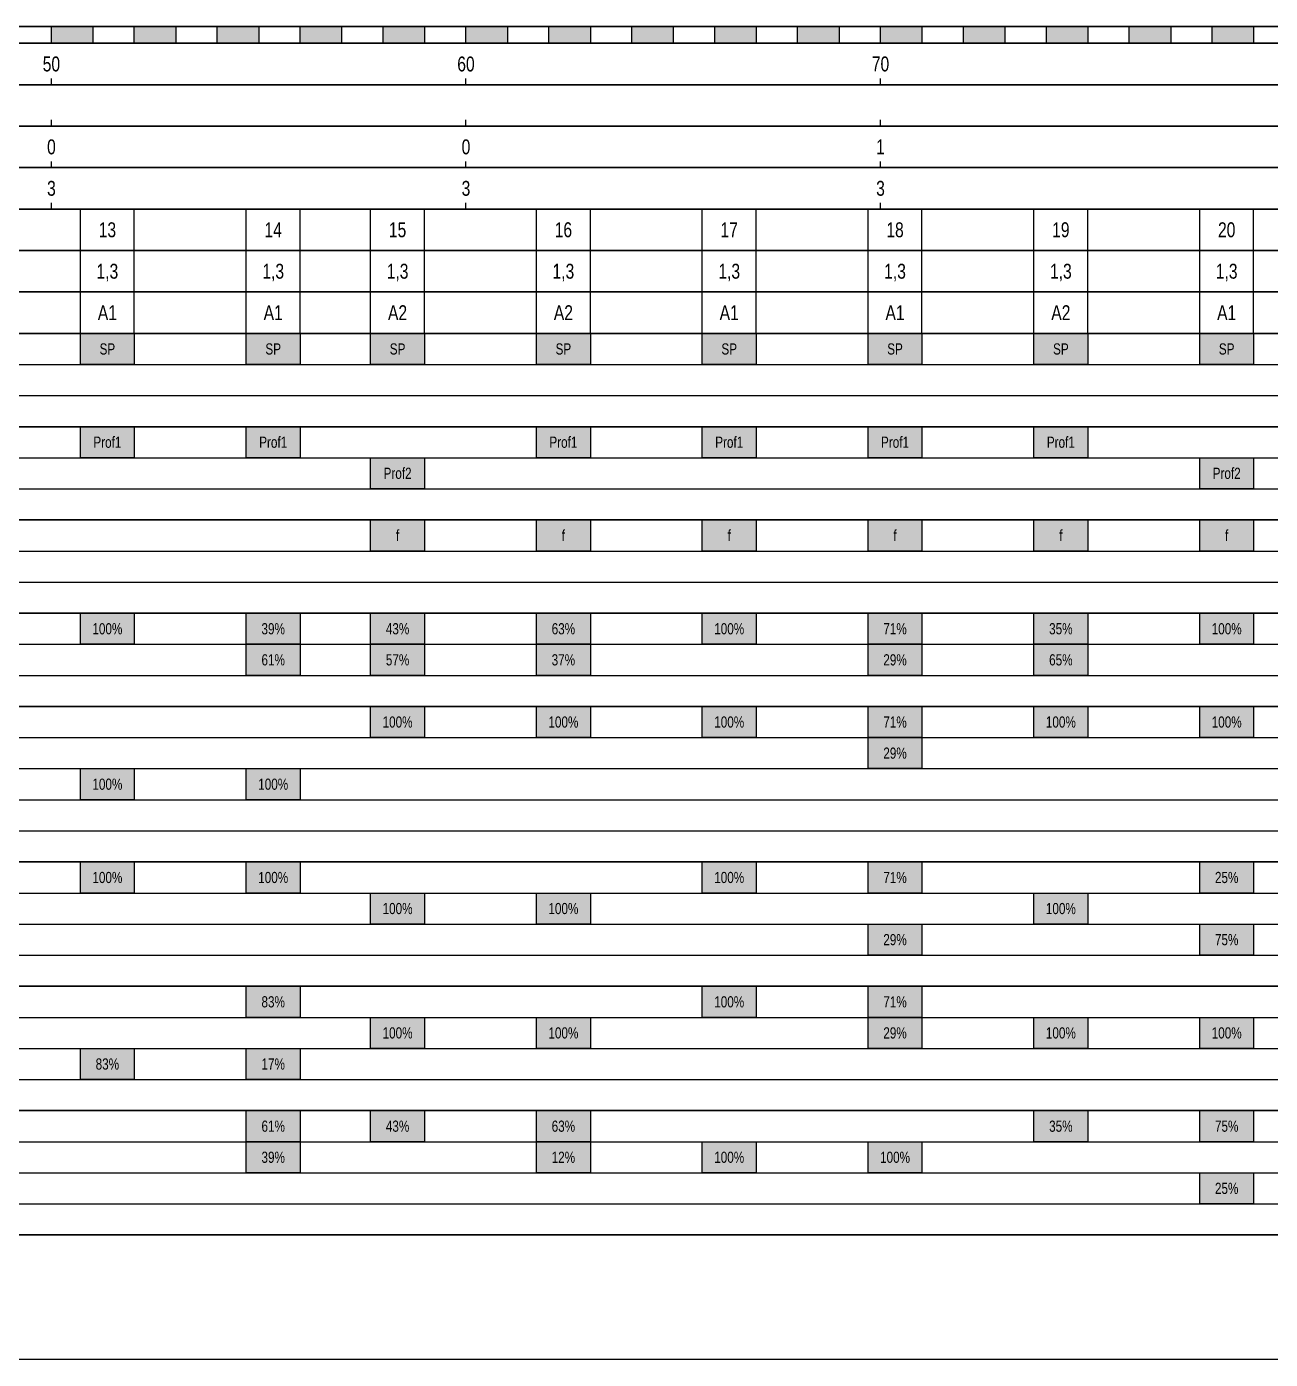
# Model space of a CAD drawing. Extents: x -11 to 111, y -32 to 0.
# Drawn here: x 49.4 to 79.4, y -32.15 to 0 of the extents above; entities that cross this region are included whole.
import ezdxf
from ezdxf.enums import TextEntityAlignment as Align

# ---------------------------------------------------------------- set-up
doc = ezdxf.new("R2010")
doc.units = 0
for name, color, linetype in [('ausbruchsverhalten', 7, 'Continuous'), ('bergwasserverhaeltnis', 7, 'Continuous'), ('festigkeit', 7, 'Continuous'), ('gebirge', 7, 'Continuous'), ('gebirgsart', 7, 'Continuous'), ('grid', 7, 'Continuous'), ('laenge', 7, 'Continuous'), ('lineal', 7, 'Continuous'), ('loesemethode', 7, 'Continuous'), ('neigung', 7, 'Continuous'), ('nummer', 7, 'Continuous'), ('profilmasshaltigkeit', 7, 'Continuous'), ('richtung', 7, 'Continuous'), ('tunnelmeter', 7, 'Continuous'), ('ueberlagerung', 7, 'Continuous'), ('verbandsfestigkeit', 7, 'Continuous'), ('verwitterung', 7, 'Continuous'), ('zerlegung', 7, 'Continuous')]:
    doc.layers.add(name, color=color, linetype=linetype)
doc.styles.add('Arial', font='arial.ttf', dxfattribs={"width": 0.75})

msp = doc.modelspace()

# ---------------------------------------------------------------- hatches: boundary and pattern name
at = {"layer": 'bergwasserverhaeltnis'}
for points in [[(57.7, -11.9), (59, -11.9), (59, -12.65), (57.7, -12.65)], [(61.7, -11.9), (63, -11.9), (63, -12.65), (61.7, -12.65)], [(65.7, -11.9), (67, -11.9), (67, -12.65), (65.7, -12.65)], [(69.7, -11.9), (71, -11.9), (71, -12.65), (69.7, -12.65)], [(73.7, -11.9), (75, -11.9), (75, -12.65), (73.7, -12.65)], [(77.7, -11.9), (79, -11.9), (79, -12.65), (77.7, -12.65)]]:
    msp.add_hatch(color=5, dxfattribs=at).paths.add_polyline_path(points)
at = {"layer": 'festigkeit'}
for points in [[(57.7, -16.4), (59, -16.4), (59, -17.15), (57.7, -17.15)], [(61.7, -16.4), (63, -16.4), (63, -17.15), (61.7, -17.15)], [(65.7, -16.4), (67, -16.4), (67, -17.15), (65.7, -17.15)], [(69.7, -16.4), (71, -16.4), (71, -17.15), (69.7, -17.15)], [(73.7, -16.4), (75, -16.4), (75, -17.15), (73.7, -17.15)], [(77.7, -16.4), (79, -16.4), (79, -17.15), (77.7, -17.15)], [(69.7, -17.15), (71, -17.15), (71, -17.9), (69.7, -17.9)], [(50.7, -17.9), (52, -17.9), (52, -18.65), (50.7, -18.65)], [(54.7, -17.9), (56, -17.9), (56, -18.65), (54.7, -18.65)]]:
    msp.add_hatch(color=4, dxfattribs=at).paths.add_polyline_path(points)
at = {"layer": 'gebirgsart'}
for points in [[(50.7, -14.15), (52, -14.15), (52, -14.9), (50.7, -14.9)], [(54.7, -14.15), (56, -14.15), (56, -14.9), (54.7, -14.9)], [(57.7, -14.15), (59, -14.15), (59, -14.9), (57.7, -14.9)], [(61.7, -14.15), (63, -14.15), (63, -14.9), (61.7, -14.9)], [(65.7, -14.15), (67, -14.15), (67, -14.9), (65.7, -14.9)], [(69.7, -14.15), (71, -14.15), (71, -14.9), (69.7, -14.9)], [(73.7, -14.15), (75, -14.15), (75, -14.9), (73.7, -14.9)], [(77.7, -14.15), (79, -14.15), (79, -14.9), (77.7, -14.9)], [(54.7, -14.9), (56, -14.9), (56, -15.65), (54.7, -15.65)], [(57.7, -14.9), (59, -14.9), (59, -15.65), (57.7, -15.65)], [(61.7, -14.9), (63, -14.9), (63, -15.65), (61.7, -15.65)], [(69.7, -14.9), (71, -14.9), (71, -15.65), (69.7, -15.65)], [(73.7, -14.9), (75, -14.9), (75, -15.65), (73.7, -15.65)]]:
    msp.add_hatch(color=28, dxfattribs=at).paths.add_polyline_path(points)
at = {"layer": 'lineal'}
for points in [[(50, 0), (51, 0), (51, -0.4), (50, -0.4)], [(52, 0), (53, 0), (53, -0.4), (52, -0.4)], [(54, 0), (55, 0), (55, -0.4), (54, -0.4)], [(56, 0), (57, 0), (57, -0.4), (56, -0.4)], [(58, 0), (59, 0), (59, -0.4), (58, -0.4)], [(60, 0), (61, 0), (61, -0.4), (60, -0.4)], [(62, 0), (63, 0), (63, -0.4), (62, -0.4)], [(64, 0), (65, 0), (65, -0.4), (64, -0.4)], [(66, 0), (67, 0), (67, -0.4), (66, -0.4)], [(68, 0), (69, 0), (69, -0.4), (68, -0.4)], [(70, 0), (71, 0), (71, -0.4), (70, -0.4)], [(72, 0), (73, 0), (73, -0.4), (72, -0.4)], [(74, 0), (75, 0), (75, -0.4), (74, -0.4)], [(76, 0), (77, 0), (77, -0.4), (76, -0.4)], [(78, 0), (79, 0), (79, -0.4), (78, -0.4)]]:
    msp.add_hatch(color=7, dxfattribs=at).paths.add_polyline_path(points)
at = {"layer": 'loesemethode'}
for points in [[(50.7, -7.4), (52, -7.4), (52, -8.15), (50.7, -8.15)], [(54.7, -7.4), (56, -7.4), (56, -8.15), (54.7, -8.15)], [(57.7, -7.4), (59, -7.4), (59, -8.15), (57.7, -8.15)], [(61.7, -7.4), (63, -7.4), (63, -8.15), (61.7, -8.15)], [(65.7, -7.4), (67, -7.4), (67, -8.15), (65.7, -8.15)], [(69.7, -7.4), (71, -7.4), (71, -8.15), (69.7, -8.15)], [(73.7, -7.4), (75, -7.4), (75, -8.15), (73.7, -8.15)], [(77.7, -7.4), (79, -7.4), (79, -8.15), (77.7, -8.15)]]:
    msp.add_hatch(color=42, dxfattribs=at).paths.add_polyline_path(points)
at = {"layer": 'profilmasshaltigkeit'}
for points in [[(50.7, -9.65), (52, -9.65), (52, -10.4), (50.7, -10.4)], [(54.7, -9.65), (56, -9.65), (56, -10.4), (54.7, -10.4)], [(61.7, -9.65), (63, -9.65), (63, -10.4), (61.7, -10.4)], [(65.7, -9.65), (67, -9.65), (67, -10.4), (65.7, -10.4)], [(69.7, -9.65), (71, -9.65), (71, -10.4), (69.7, -10.4)], [(73.7, -9.65), (75, -9.65), (75, -10.4), (73.7, -10.4)], [(57.7, -10.4), (59, -10.4), (59, -11.15), (57.7, -11.15)], [(77.7, -10.4), (79, -10.4), (79, -11.15), (77.7, -11.15)]]:
    msp.add_hatch(color=3, dxfattribs=at).paths.add_polyline_path(points)
at = {"layer": 'verbandsfestigkeit'}
for points in [[(54.7, -26.15), (56, -26.15), (56, -26.9), (54.7, -26.9)], [(57.7, -26.15), (59, -26.15), (59, -26.9), (57.7, -26.9)], [(61.7, -26.15), (63, -26.15), (63, -26.9), (61.7, -26.9)], [(73.7, -26.15), (75, -26.15), (75, -26.9), (73.7, -26.9)], [(77.7, -26.15), (79, -26.15), (79, -26.9), (77.7, -26.9)], [(54.7, -26.9), (56, -26.9), (56, -27.65), (54.7, -27.65)], [(61.7, -26.9), (63, -26.9), (63, -27.65), (61.7, -27.65)], [(65.7, -26.9), (67, -26.9), (67, -27.65), (65.7, -27.65)], [(69.7, -26.9), (71, -26.9), (71, -27.65), (69.7, -27.65)], [(77.7, -27.65), (79, -27.65), (79, -28.4), (77.7, -28.4)]]:
    msp.add_hatch(color=105, dxfattribs=at).paths.add_polyline_path(points)
at = {"layer": 'verwitterung'}
for points in [[(50.7, -20.15), (52, -20.15), (52, -20.9), (50.7, -20.9)], [(54.7, -20.15), (56, -20.15), (56, -20.9), (54.7, -20.9)], [(65.7, -20.15), (67, -20.15), (67, -20.9), (65.7, -20.9)], [(69.7, -20.15), (71, -20.15), (71, -20.9), (69.7, -20.9)], [(77.7, -20.15), (79, -20.15), (79, -20.9), (77.7, -20.9)], [(57.7, -20.9), (59, -20.9), (59, -21.65), (57.7, -21.65)], [(61.7, -20.9), (63, -20.9), (63, -21.65), (61.7, -21.65)], [(73.7, -20.9), (75, -20.9), (75, -21.65), (73.7, -21.65)], [(69.7, -21.65), (71, -21.65), (71, -22.4), (69.7, -22.4)], [(77.7, -21.65), (79, -21.65), (79, -22.4), (77.7, -22.4)]]:
    msp.add_hatch(color=2, dxfattribs=at).paths.add_polyline_path(points)
at = {"layer": 'zerlegung'}
for points in [[(54.7, -23.15), (56, -23.15), (56, -23.9), (54.7, -23.9)], [(65.7, -23.15), (67, -23.15), (67, -23.9), (65.7, -23.9)], [(69.7, -23.15), (71, -23.15), (71, -23.9), (69.7, -23.9)], [(57.7, -23.9), (59, -23.9), (59, -24.65), (57.7, -24.65)], [(61.7, -23.9), (63, -23.9), (63, -24.65), (61.7, -24.65)], [(69.7, -23.9), (71, -23.9), (71, -24.65), (69.7, -24.65)], [(73.7, -23.9), (75, -23.9), (75, -24.65), (73.7, -24.65)], [(77.7, -23.9), (79, -23.9), (79, -24.65), (77.7, -24.65)], [(50.7, -24.65), (52, -24.65), (52, -25.4), (50.7, -25.4)], [(54.7, -24.65), (56, -24.65), (56, -25.4), (54.7, -25.4)]]:
    msp.add_hatch(color=251, dxfattribs=at).paths.add_polyline_path(points)

# ---------------------------------------------------------------- linework, layer by layer
at = {"layer": 'ausbruchsverhalten'}
for p, q in [((50.7, -7.4), (50.7, -6.4)), ((52, -7.4), (52, -6.4)), ((54.7, -7.4), (54.7, -6.4)), ((56, -7.4), (56, -6.4)), ((57.7, -7.4), (57.7, -6.4)), ((59, -7.4), (59, -6.4)), ((61.7, -7.4), (61.7, -6.4)), ((63, -7.4), (63, -6.4)), ((65.7, -7.4), (65.7, -6.4)), ((67, -7.4), (67, -6.4)), ((69.7, -7.4), (69.7, -6.4)), ((71, -7.4), (71, -6.4)), ((73.7, -7.4), (73.7, -6.4)), ((75, -7.4), (75, -6.4)), ((77.7, -7.4), (77.7, -6.4)), ((79, -7.4), (79, -6.4))]:
    msp.add_line(p, q, dxfattribs=at)
at = {"layer": 'ausbruchsverhalten', "color": 7, "lineweight": 30}
msp.add_lwpolyline([(0, -6.4), (100, -6.4), (100, -7.4), (0, -7.4)], close=True, dxfattribs=at)
at = {"layer": 'bergwasserverhaeltnis'}
for p, q in [((0, -12.65), (100, -12.65)), ((0, -13.4), (100, -13.4)), ((0, -14.15), (100, -14.15))]:
    msp.add_line(p, q, dxfattribs=at)
at = {"layer": 'bergwasserverhaeltnis', "color": 7, "lineweight": 30}
msp.add_lwpolyline([(0, -11.9), (100, -11.9), (100, -14.15), (0, -14.15)], close=True, dxfattribs=at)
at = {"layer": 'bergwasserverhaeltnis', "color": 7}
for points in [[(57.7, -11.9), (59, -11.9), (59, -12.65), (57.7, -12.65)], [(61.7, -11.9), (63, -11.9), (63, -12.65), (61.7, -12.65)], [(65.7, -11.9), (67, -11.9), (67, -12.65), (65.7, -12.65)], [(69.7, -11.9), (71, -11.9), (71, -12.65), (69.7, -12.65)], [(73.7, -11.9), (75, -11.9), (75, -12.65), (73.7, -12.65)], [(77.7, -11.9), (79, -11.9), (79, -12.65), (77.7, -12.65)]]:
    msp.add_lwpolyline(points, close=True, dxfattribs=at)
at = {"layer": 'festigkeit'}
for p, q in [((0, -17.15), (100, -17.15)), ((0, -17.9), (100, -17.9)), ((0, -18.65), (100, -18.65)), ((0, -19.4), (100, -19.4)), ((0, -20.15), (100, -20.15))]:
    msp.add_line(p, q, dxfattribs=at)
at = {"layer": 'festigkeit', "color": 7, "lineweight": 30}
msp.add_lwpolyline([(0, -16.4), (100, -16.4), (100, -20.15), (0, -20.15)], close=True, dxfattribs=at)
at = {"layer": 'festigkeit', "color": 7}
for points in [[(57.7, -16.4), (59, -16.4), (59, -17.15), (57.7, -17.15)], [(61.7, -16.4), (63, -16.4), (63, -17.15), (61.7, -17.15)], [(65.7, -16.4), (67, -16.4), (67, -17.15), (65.7, -17.15)], [(69.7, -16.4), (71, -16.4), (71, -17.15), (69.7, -17.15)], [(73.7, -16.4), (75, -16.4), (75, -17.15), (73.7, -17.15)], [(77.7, -16.4), (79, -16.4), (79, -17.15), (77.7, -17.15)], [(69.7, -17.15), (71, -17.15), (71, -17.9), (69.7, -17.9)], [(50.7, -17.9), (52, -17.9), (52, -18.65), (50.7, -18.65)], [(54.7, -17.9), (56, -17.9), (56, -18.65), (54.7, -18.65)]]:
    msp.add_lwpolyline(points, close=True, dxfattribs=at)
at = {"layer": 'gebirge', "color": 7, "lineweight": 30}
msp.add_lwpolyline([(0, -29.15), (100, -29.15), (100, -32.15), (0, -32.15)], close=True, dxfattribs=at)
at = {"layer": 'gebirgsart'}
for p, q in [((0, -14.9), (100, -14.9)), ((0, -15.65), (100, -15.65)), ((0, -16.4), (100, -16.4))]:
    msp.add_line(p, q, dxfattribs=at)
at = {"layer": 'gebirgsart', "color": 7, "lineweight": 30}
msp.add_lwpolyline([(0, -14.15), (100, -14.15), (100, -16.4), (0, -16.4)], close=True, dxfattribs=at)
at = {"layer": 'gebirgsart', "color": 7}
for points in [[(50.7, -14.15), (52, -14.15), (52, -14.9), (50.7, -14.9)], [(54.7, -14.15), (56, -14.15), (56, -14.9), (54.7, -14.9)], [(57.7, -14.15), (59, -14.15), (59, -14.9), (57.7, -14.9)], [(61.7, -14.15), (63, -14.15), (63, -14.9), (61.7, -14.9)], [(65.7, -14.15), (67, -14.15), (67, -14.9), (65.7, -14.9)], [(69.7, -14.15), (71, -14.15), (71, -14.9), (69.7, -14.9)], [(73.7, -14.15), (75, -14.15), (75, -14.9), (73.7, -14.9)], [(77.7, -14.15), (79, -14.15), (79, -14.9), (77.7, -14.9)], [(54.7, -14.9), (56, -14.9), (56, -15.65), (54.7, -15.65)], [(57.7, -14.9), (59, -14.9), (59, -15.65), (57.7, -15.65)], [(61.7, -14.9), (63, -14.9), (63, -15.65), (61.7, -15.65)], [(69.7, -14.9), (71, -14.9), (71, -15.65), (69.7, -15.65)], [(73.7, -14.9), (75, -14.9), (75, -15.65), (73.7, -15.65)]]:
    msp.add_lwpolyline(points, close=True, dxfattribs=at)
at = {"layer": 'grid', "color": 7, "lineweight": 30}
msp.add_lwpolyline([(0, 0), (100, 0), (100, 0), (0, 0)], close=True, dxfattribs=at)
at = {"layer": 'laenge'}
for p, q in [((50.7, -6.4), (50.7, -5.4)), ((52, -6.4), (52, -5.4)), ((54.7, -6.4), (54.7, -5.4)), ((56, -6.4), (56, -5.4)), ((57.7, -6.4), (57.7, -5.4)), ((59, -6.4), (59, -5.4)), ((61.7, -6.4), (61.7, -5.4)), ((63, -6.4), (63, -5.4)), ((65.7, -6.4), (65.7, -5.4)), ((67, -6.4), (67, -5.4)), ((69.7, -6.4), (69.7, -5.4)), ((71, -6.4), (71, -5.4)), ((73.7, -6.4), (73.7, -5.4)), ((75, -6.4), (75, -5.4)), ((77.7, -6.4), (77.7, -5.4)), ((79, -6.4), (79, -5.4))]:
    msp.add_line(p, q, dxfattribs=at)
at = {"layer": 'laenge', "color": 7, "lineweight": 30}
msp.add_lwpolyline([(0, -5.4), (100, -5.4), (100, -6.4), (0, -6.4)], close=True, dxfattribs=at)
at = {"layer": 'lineal', "color": 7, "lineweight": 30}
msp.add_lwpolyline([(0, 0), (100, 0), (100, -0.4), (0, -0.4)], close=True, dxfattribs=at)
at = {"layer": 'lineal', "color": 7}
for points in [[(50, 0), (51, 0), (51, -0.4), (50, -0.4)], [(52, 0), (53, 0), (53, -0.4), (52, -0.4)], [(54, 0), (55, 0), (55, -0.4), (54, -0.4)], [(56, 0), (57, 0), (57, -0.4), (56, -0.4)], [(58, 0), (59, 0), (59, -0.4), (58, -0.4)], [(60, 0), (61, 0), (61, -0.4), (60, -0.4)], [(62, 0), (63, 0), (63, -0.4), (62, -0.4)], [(64, 0), (65, 0), (65, -0.4), (64, -0.4)], [(66, 0), (67, 0), (67, -0.4), (66, -0.4)], [(68, 0), (69, 0), (69, -0.4), (68, -0.4)], [(70, 0), (71, 0), (71, -0.4), (70, -0.4)], [(72, 0), (73, 0), (73, -0.4), (72, -0.4)], [(74, 0), (75, 0), (75, -0.4), (74, -0.4)], [(76, 0), (77, 0), (77, -0.4), (76, -0.4)], [(78, 0), (79, 0), (79, -0.4), (78, -0.4)]]:
    msp.add_lwpolyline(points, close=True, dxfattribs=at)
at = {"layer": 'loesemethode'}
for p, q in [((0, -8.15), (100, -8.15)), ((0, -8.9), (100, -8.9)), ((0, -9.65), (100, -9.65))]:
    msp.add_line(p, q, dxfattribs=at)
at = {"layer": 'loesemethode', "color": 7, "lineweight": 30}
msp.add_lwpolyline([(0, -7.4), (100, -7.4), (100, -9.65), (0, -9.65)], close=True, dxfattribs=at)
at = {"layer": 'loesemethode', "color": 7}
for points in [[(50.7, -7.4), (52, -7.4), (52, -8.15), (50.7, -8.15)], [(54.7, -7.4), (56, -7.4), (56, -8.15), (54.7, -8.15)], [(57.7, -7.4), (59, -7.4), (59, -8.15), (57.7, -8.15)], [(61.7, -7.4), (63, -7.4), (63, -8.15), (61.7, -8.15)], [(65.7, -7.4), (67, -7.4), (67, -8.15), (65.7, -8.15)], [(69.7, -7.4), (71, -7.4), (71, -8.15), (69.7, -8.15)], [(73.7, -7.4), (75, -7.4), (75, -8.15), (73.7, -8.15)], [(77.7, -7.4), (79, -7.4), (79, -8.15), (77.7, -8.15)]]:
    msp.add_lwpolyline(points, close=True, dxfattribs=at)
at = {"layer": 'neigung'}
for p, q in [((50, -4.4), (50, -4.25)), ((60, -4.4), (60, -4.25)), ((70, -4.4), (70, -4.25))]:
    msp.add_line(p, q, dxfattribs=at)
at = {"layer": 'neigung', "color": 7, "lineweight": 30}
msp.add_lwpolyline([(0, -3.4), (100, -3.4), (100, -4.4), (0, -4.4)], close=True, dxfattribs=at)
at = {"layer": 'nummer'}
for p, q in [((50.7, -5.4), (50.7, -4.4)), ((52, -5.4), (52, -4.4)), ((54.7, -5.4), (54.7, -4.4)), ((56, -5.4), (56, -4.4)), ((57.7, -5.4), (57.7, -4.4)), ((59, -5.4), (59, -4.4)), ((61.7, -5.4), (61.7, -4.4)), ((63, -5.4), (63, -4.4)), ((65.7, -5.4), (65.7, -4.4)), ((67, -5.4), (67, -4.4)), ((69.7, -5.4), (69.7, -4.4)), ((71, -5.4), (71, -4.4)), ((73.7, -5.4), (73.7, -4.4)), ((75, -5.4), (75, -4.4)), ((77.7, -5.4), (77.7, -4.4)), ((79, -5.4), (79, -4.4))]:
    msp.add_line(p, q, dxfattribs=at)
at = {"layer": 'nummer', "color": 7, "lineweight": 30}
msp.add_lwpolyline([(0, -4.4), (100, -4.4), (100, -5.4), (0, -5.4)], close=True, dxfattribs=at)
at = {"layer": 'profilmasshaltigkeit'}
for p, q in [((0, -10.4), (100, -10.4)), ((0, -11.15), (100, -11.15)), ((0, -11.9), (100, -11.9))]:
    msp.add_line(p, q, dxfattribs=at)
at = {"layer": 'profilmasshaltigkeit', "color": 7, "lineweight": 30}
msp.add_lwpolyline([(0, -9.65), (100, -9.65), (100, -11.9), (0, -11.9)], close=True, dxfattribs=at)
at = {"layer": 'profilmasshaltigkeit', "color": 7}
for points in [[(50.7, -9.65), (52, -9.65), (52, -10.4), (50.7, -10.4)], [(54.7, -9.65), (56, -9.65), (56, -10.4), (54.7, -10.4)], [(61.7, -9.65), (63, -9.65), (63, -10.4), (61.7, -10.4)], [(65.7, -9.65), (67, -9.65), (67, -10.4), (65.7, -10.4)], [(69.7, -9.65), (71, -9.65), (71, -10.4), (69.7, -10.4)], [(73.7, -9.65), (75, -9.65), (75, -10.4), (73.7, -10.4)], [(57.7, -10.4), (59, -10.4), (59, -11.15), (57.7, -11.15)], [(77.7, -10.4), (79, -10.4), (79, -11.15), (77.7, -11.15)]]:
    msp.add_lwpolyline(points, close=True, dxfattribs=at)
at = {"layer": 'richtung'}
for p, q in [((50, -3.4), (50, -3.25)), ((60, -3.4), (60, -3.25)), ((70, -3.4), (70, -3.25))]:
    msp.add_line(p, q, dxfattribs=at)
at = {"layer": 'richtung', "color": 7, "lineweight": 30}
msp.add_lwpolyline([(0, -2.4), (100, -2.4), (100, -3.4), (0, -3.4)], close=True, dxfattribs=at)
at = {"layer": 'tunnelmeter'}
for p, q in [((50, -1.4), (50, -1.25)), ((60, -1.4), (60, -1.25)), ((70, -1.4), (70, -1.25))]:
    msp.add_line(p, q, dxfattribs=at)
at = {"layer": 'tunnelmeter', "color": 7, "lineweight": 30}
msp.add_lwpolyline([(0, -0.4), (100, -0.4), (100, -1.4), (0, -1.4)], close=True, dxfattribs=at)
at = {"layer": 'ueberlagerung'}
for p, q in [((50, -2.4), (50, -2.25)), ((60, -2.4), (60, -2.25)), ((70, -2.4), (70, -2.25))]:
    msp.add_line(p, q, dxfattribs=at)
at = {"layer": 'ueberlagerung', "color": 7, "lineweight": 30}
msp.add_lwpolyline([(0, -1.4), (100, -1.4), (100, -2.4), (0, -2.4)], close=True, dxfattribs=at)
at = {"layer": 'verbandsfestigkeit'}
for p, q in [((0, -26.9), (100, -26.9)), ((0, -27.65), (100, -27.65)), ((0, -28.4), (100, -28.4)), ((0, -29.15), (100, -29.15))]:
    msp.add_line(p, q, dxfattribs=at)
at = {"layer": 'verbandsfestigkeit', "color": 7, "lineweight": 30}
msp.add_lwpolyline([(0, -26.15), (100, -26.15), (100, -29.15), (0, -29.15)], close=True, dxfattribs=at)
at = {"layer": 'verbandsfestigkeit', "color": 7}
for points in [[(54.7, -26.15), (56, -26.15), (56, -26.9), (54.7, -26.9)], [(57.7, -26.15), (59, -26.15), (59, -26.9), (57.7, -26.9)], [(61.7, -26.15), (63, -26.15), (63, -26.9), (61.7, -26.9)], [(73.7, -26.15), (75, -26.15), (75, -26.9), (73.7, -26.9)], [(77.7, -26.15), (79, -26.15), (79, -26.9), (77.7, -26.9)], [(54.7, -26.9), (56, -26.9), (56, -27.65), (54.7, -27.65)], [(61.7, -26.9), (63, -26.9), (63, -27.65), (61.7, -27.65)], [(65.7, -26.9), (67, -26.9), (67, -27.65), (65.7, -27.65)], [(69.7, -26.9), (71, -26.9), (71, -27.65), (69.7, -27.65)], [(77.7, -27.65), (79, -27.65), (79, -28.4), (77.7, -28.4)]]:
    msp.add_lwpolyline(points, close=True, dxfattribs=at)
at = {"layer": 'verwitterung'}
for p, q in [((0, -20.9), (100, -20.9)), ((0, -21.65), (100, -21.65)), ((0, -22.4), (100, -22.4)), ((0, -23.15), (100, -23.15))]:
    msp.add_line(p, q, dxfattribs=at)
at = {"layer": 'verwitterung', "color": 7, "lineweight": 30}
msp.add_lwpolyline([(0, -20.15), (100, -20.15), (100, -23.15), (0, -23.15)], close=True, dxfattribs=at)
at = {"layer": 'verwitterung', "color": 7}
for points in [[(50.7, -20.15), (52, -20.15), (52, -20.9), (50.7, -20.9)], [(54.7, -20.15), (56, -20.15), (56, -20.9), (54.7, -20.9)], [(65.7, -20.15), (67, -20.15), (67, -20.9), (65.7, -20.9)], [(69.7, -20.15), (71, -20.15), (71, -20.9), (69.7, -20.9)], [(77.7, -20.15), (79, -20.15), (79, -20.9), (77.7, -20.9)], [(57.7, -20.9), (59, -20.9), (59, -21.65), (57.7, -21.65)], [(61.7, -20.9), (63, -20.9), (63, -21.65), (61.7, -21.65)], [(73.7, -20.9), (75, -20.9), (75, -21.65), (73.7, -21.65)], [(69.7, -21.65), (71, -21.65), (71, -22.4), (69.7, -22.4)], [(77.7, -21.65), (79, -21.65), (79, -22.4), (77.7, -22.4)]]:
    msp.add_lwpolyline(points, close=True, dxfattribs=at)
at = {"layer": 'zerlegung'}
for p, q in [((0, -23.9), (100, -23.9)), ((0, -24.65), (100, -24.65)), ((0, -25.4), (100, -25.4)), ((0, -26.15), (100, -26.15))]:
    msp.add_line(p, q, dxfattribs=at)
at = {"layer": 'zerlegung', "color": 7, "lineweight": 30}
msp.add_lwpolyline([(0, -23.15), (100, -23.15), (100, -26.15), (0, -26.15)], close=True, dxfattribs=at)
at = {"layer": 'zerlegung', "color": 7}
for points in [[(54.7, -23.15), (56, -23.15), (56, -23.9), (54.7, -23.9)], [(65.7, -23.15), (67, -23.15), (67, -23.9), (65.7, -23.9)], [(69.7, -23.15), (71, -23.15), (71, -23.9), (69.7, -23.9)], [(57.7, -23.9), (59, -23.9), (59, -24.65), (57.7, -24.65)], [(61.7, -23.9), (63, -23.9), (63, -24.65), (61.7, -24.65)], [(69.7, -23.9), (71, -23.9), (71, -24.65), (69.7, -24.65)], [(73.7, -23.9), (75, -23.9), (75, -24.65), (73.7, -24.65)], [(77.7, -23.9), (79, -23.9), (79, -24.65), (77.7, -24.65)], [(50.7, -24.65), (52, -24.65), (52, -25.4), (50.7, -25.4)], [(54.7, -24.65), (56, -24.65), (56, -25.4), (54.7, -25.4)]]:
    msp.add_lwpolyline(points, close=True, dxfattribs=at)

# ---------------------------------------------------------------- texts
at = {"layer": 'ausbruchsverhalten', "color": 7, "style": 'Arial', "width": 0.75}
for s, p in [('A1', (51.35, -6.9)), ('A1', (55.35, -6.9)), ('A2', (58.35, -6.9)), ('A2', (62.35, -6.9)), ('A1', (66.35, -6.9)), ('A1', (70.35, -6.9)), ('A2', (74.35, -6.9)), ('A1', (78.35, -6.9))]:
    msp.add_text(s, height=0.36, dxfattribs=at).set_placement(p, align=Align.MIDDLE_CENTER)
at = {"layer": 'bergwasserverhaeltnis', "color": 7, "style": 'Arial', "width": 0.75}
for p in [(58.35, -12.275), (62.35, -12.275), (66.35, -12.275), (70.35, -12.275), (74.35, -12.275), (78.35, -12.275)]:
    msp.add_text('f', height=0.27, dxfattribs=at).set_placement(p, align=Align.MIDDLE_CENTER)
at = {"layer": 'festigkeit', "color": 7, "style": 'Arial', "width": 0.75}
for s, p in [('100%', (58.35, -16.775)), ('100%', (62.35, -16.775)), ('100%', (66.35, -16.775)), ('71%', (70.35, -16.775)), ('100%', (74.35, -16.775)), ('100%', (78.35, -16.775)), ('29%', (70.35, -17.525)), ('100%', (51.35, -18.275)), ('100%', (55.35, -18.275))]:
    msp.add_text(s, height=0.27, dxfattribs=at).set_placement(p, align=Align.MIDDLE_CENTER)
at = {"layer": 'gebirgsart', "color": 7, "style": 'Arial', "width": 0.75}
for s, p in [('100%', (51.35, -14.525)), ('39%', (55.35, -14.525)), ('43%', (58.35, -14.525)), ('63%', (62.35, -14.525)), ('100%', (66.35, -14.525)), ('71%', (70.35, -14.525)), ('35%', (74.35, -14.525)), ('100%', (78.35, -14.525)), ('61%', (55.35, -15.275)), ('57%', (58.35, -15.275)), ('37%', (62.35, -15.275)), ('29%', (70.35, -15.275)), ('65%', (74.35, -15.275))]:
    msp.add_text(s, height=0.27, dxfattribs=at).set_placement(p, align=Align.MIDDLE_CENTER)
at = {"layer": 'laenge', "color": 7, "style": 'Arial', "width": 0.75}
for p in [(51.35, -5.9), (55.35, -5.9), (58.35, -5.9), (62.35, -5.9), (66.35, -5.9), (70.35, -5.9), (74.35, -5.9), (78.35, -5.9)]:
    msp.add_text('1,3', height=0.36, dxfattribs=at).set_placement(p, align=Align.MIDDLE_CENTER)
at = {"layer": 'loesemethode', "color": 7, "style": 'Arial', "width": 0.75}
for p in [(51.35, -7.775), (55.35, -7.775), (58.35, -7.775), (62.35, -7.775), (66.35, -7.775), (70.35, -7.775), (74.35, -7.775), (78.35, -7.775)]:
    msp.add_text('SP', height=0.27, dxfattribs=at).set_placement(p, align=Align.MIDDLE_CENTER)
at = {"layer": 'neigung', "color": 7, "style": 'Arial', "width": 0.75}
for p in [(50, -3.9), (60, -3.9), (70, -3.9)]:
    msp.add_text('3', height=0.36, dxfattribs=at).set_placement(p, align=Align.MIDDLE_CENTER)
at = {"layer": 'nummer', "color": 7, "style": 'Arial', "width": 0.75}
for s, p in [('13', (51.35, -4.9)), ('14', (55.35, -4.9)), ('15', (58.35, -4.9)), ('16', (62.35, -4.9)), ('17', (66.35, -4.9)), ('18', (70.35, -4.9)), ('19', (74.35, -4.9)), ('20', (78.35, -4.9))]:
    msp.add_text(s, height=0.36, dxfattribs=at).set_placement(p, align=Align.MIDDLE_CENTER)
at = {"layer": 'profilmasshaltigkeit', "color": 7, "style": 'Arial', "width": 0.75}
for s, p in [('Prof1', (51.35, -10.025)), ('Prof1', (55.35, -10.025)), ('Prof1', (62.35, -10.025)), ('Prof1', (66.35, -10.025)), ('Prof1', (70.35, -10.025)), ('Prof1', (74.35, -10.025)), ('Prof2', (58.35, -10.775)), ('Prof2', (78.35, -10.775))]:
    msp.add_text(s, height=0.27, dxfattribs=at).set_placement(p, align=Align.MIDDLE_CENTER)
at = {"layer": 'richtung', "color": 7, "style": 'Arial', "width": 0.75}
for s, p in [('0', (50, -2.9)), ('0', (60, -2.9)), ('1', (70, -2.9))]:
    msp.add_text(s, height=0.36, dxfattribs=at).set_placement(p, align=Align.MIDDLE_CENTER)
at = {"layer": 'tunnelmeter', "color": 7, "style": 'Arial', "width": 0.75}
for s, p in [('50', (50, -0.9)), ('60', (60, -0.9)), ('70', (70, -0.9))]:
    msp.add_text(s, height=0.36, dxfattribs=at).set_placement(p, align=Align.MIDDLE_CENTER)
at = {"layer": 'verbandsfestigkeit', "color": 7, "style": 'Arial', "width": 0.75}
for s, p in [('61%', (55.35, -26.525)), ('43%', (58.35, -26.525)), ('63%', (62.35, -26.525)), ('35%', (74.35, -26.525)), ('75%', (78.35, -26.525)), ('39%', (55.35, -27.275)), ('12%', (62.35, -27.275)), ('100%', (66.35, -27.275)), ('100%', (70.35, -27.275)), ('25%', (78.35, -28.025))]:
    msp.add_text(s, height=0.27, dxfattribs=at).set_placement(p, align=Align.MIDDLE_CENTER)
at = {"layer": 'verwitterung', "color": 7, "style": 'Arial', "width": 0.75}
for s, p in [('100%', (51.35, -20.525)), ('100%', (55.35, -20.525)), ('100%', (66.35, -20.525)), ('71%', (70.35, -20.525)), ('25%', (78.35, -20.525)), ('100%', (58.35, -21.275)), ('100%', (62.35, -21.275)), ('100%', (74.35, -21.275)), ('29%', (70.35, -22.025)), ('75%', (78.35, -22.025))]:
    msp.add_text(s, height=0.27, dxfattribs=at).set_placement(p, align=Align.MIDDLE_CENTER)
at = {"layer": 'zerlegung', "color": 7, "style": 'Arial', "width": 0.75}
for s, p in [('83%', (55.35, -23.525)), ('100%', (66.35, -23.525)), ('71%', (70.35, -23.525)), ('100%', (58.35, -24.275)), ('100%', (62.35, -24.275)), ('29%', (70.35, -24.275)), ('100%', (74.35, -24.275)), ('100%', (78.35, -24.275)), ('83%', (51.35, -25.025)), ('17%', (55.35, -25.025))]:
    msp.add_text(s, height=0.27, dxfattribs=at).set_placement(p, align=Align.MIDDLE_CENTER)

doc.saveas('drawing.dxf')
